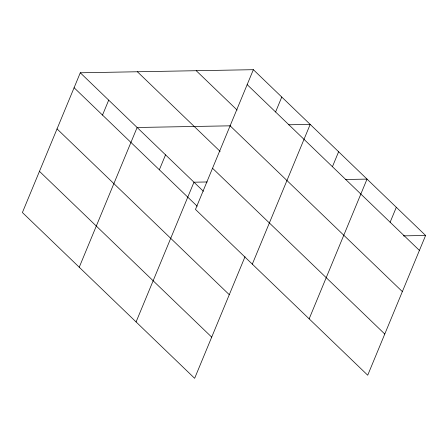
<?xml version="1.0" encoding="UTF-8"?>
<svg xmlns="http://www.w3.org/2000/svg" width="448" height="448" viewBox="0 0 448 448"><rect width="100%" height="100%" fill="white"/><g stroke="black" fill="none" stroke-linecap="round" stroke-linejoin="round"><path stroke-width="0.67" d="M253.355 69.686L195.474 209.429L367.718 375.217L425.6 235.474L253.355 69.686L80.282 72.783L22.4 212.526L194.645 378.314L245.006 256.726M102.514 115.08L108.702 100.139M79.24 267.232L137.122 127.49L230.502 125.821M159.354 169.786L165.542 154.846M136.08 321.944L193.962 182.202L207.2 181.966M275.587 111.983L281.775 97.042M252.314 264.141L310.195 124.398L288.607 124.785M332.427 166.695L338.615 151.754M309.154 318.847L367.035 179.105L345.447 179.491M390.13 222.23L396.318 207.29M403.312 235.872L425.6 235.474M247.167 84.627L419.412 250.415M196.241 70.706L237.126 110.062M230.11 125.81L402.354 291.603M137.396 71.758L220.164 151.424M212.531 168.246L384.776 334.034M80.282 72.783L203.392 191.279M74.094 87.724L197.204 206.22M57.036 128.906L229.281 294.694M39.458 171.338L211.702 337.131"/></g></svg>
